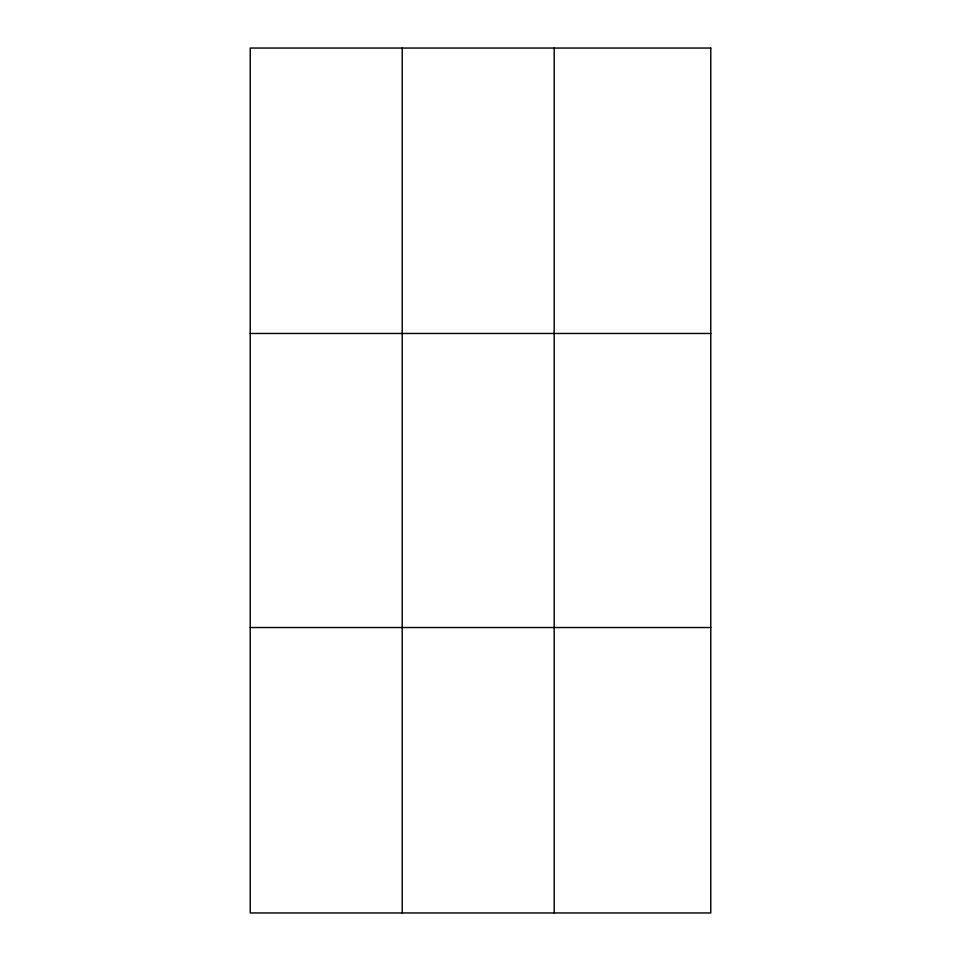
<?xml version="1.0" encoding="UTF-8"?>
<svg xmlns="http://www.w3.org/2000/svg" width="961" height="961" viewBox="0 0 961 961"><rect width="100%" height="100%" fill="white"/><g stroke="black" fill="none" stroke-linecap="round" stroke-linejoin="round"><path stroke-width="1.44" d="M402.203 912.95L402.203 48.05M554.185 912.95L554.185 48.05M250.22 333.467L710.78 333.467M250.22 627.533L710.78 627.533M710.78 48.05L710.78 912.95L250.22 912.95L250.22 48.05L710.78 48.05"/></g></svg>
